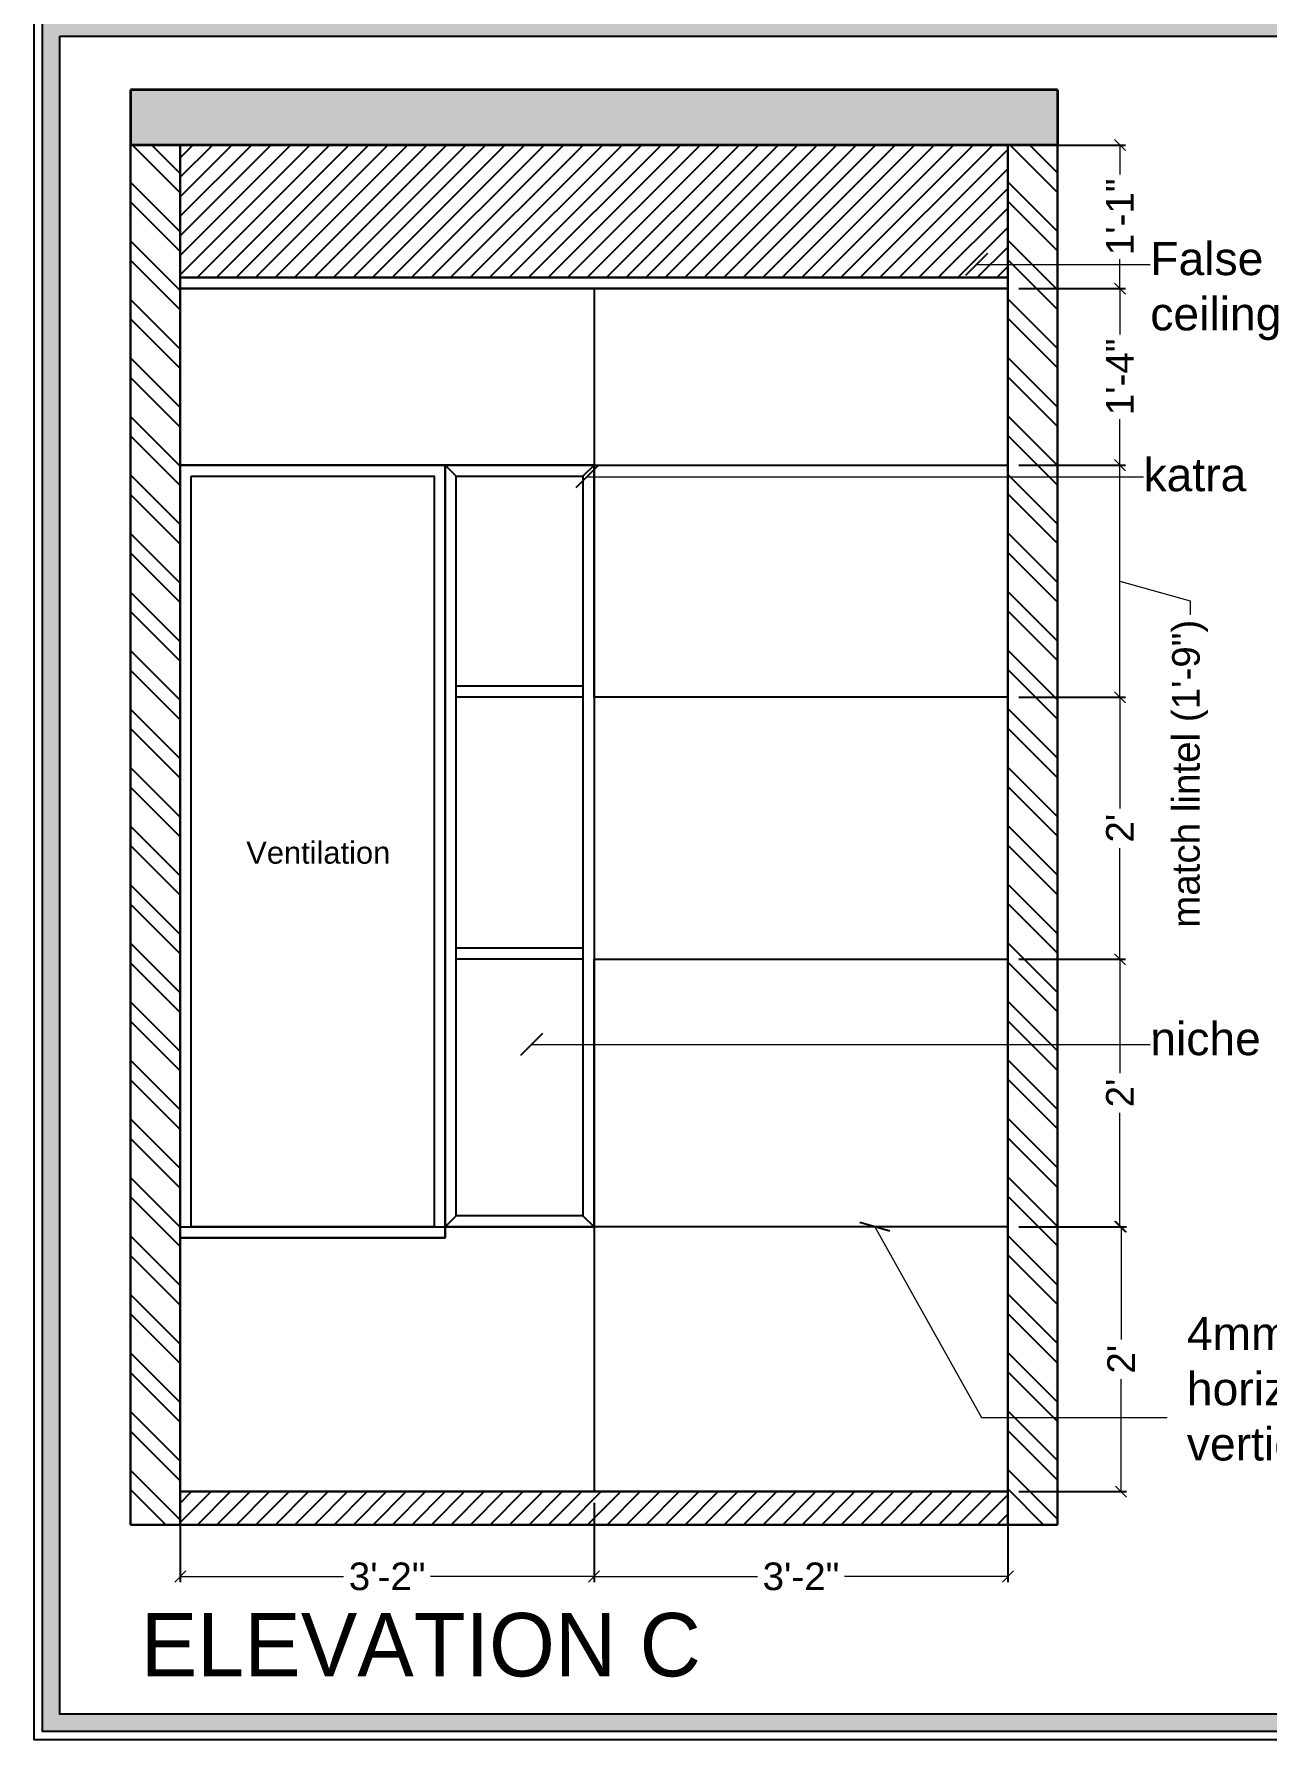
# Model space of a CAD drawing. Header units: millimetres. Extents: x 56222 to 3066687, y -650199 to -121287.
# Drawn here: x 150139 to 150250.8, y -184285.5 to -184131 of the extents above; entities that cross this region are included whole.
import ezdxf

# ---------------------------------------------------------------- set-up
doc = ezdxf.new("R2010")
doc.units = ezdxf.units.MM
doc.header["$MEASUREMENT"] = 0
doc.header["$PDMODE"] = 35
doc.layers.get('Defpoints').update_dxf_attribs({"color": 220})
doc.layers.add('AR HATCH-7', color=7, linetype='Continuous')
for name, color, linetype, lineweight in [('dim05', 1, 'Continuous', 13), ('Electrical', 84, 'Continuous', 30), ('Flooring', 253, 'Continuous', 30), ('LABALLING', 1, 'Continuous', 25), ('NAME PLATE', 7, 'Continuous', 25), ('sec. mark', 5, 'Continuous', 25), ('wall', 7, 'Continuous', 30), ('XX~SLAB ( BEAM )~ ( DIM )', 7, 'Continuous', 9)]:
    doc.layers.add(name, color=color, linetype=linetype, lineweight=lineweight)
doc.layers.add('hatch', color=253, linetype='Continuous', lineweight=0, transparency=0.4)
doc.styles.add('Aerial', font='arial.ttf')
doc.styles.add('Arial', font='arial.ttf')
doc.styles.add('DATE', font='swissc.ttf', dxfattribs={"height": 6.75})
doc.styles.get("Standard").update_dxf_attribs({"font": 'arial.ttf', "height": 6})
doc.dimstyles.new('ISO-25', dxfattribs={"dimtxt": 2.5, "dimasz": 1, "dimexe": 0.5, "dimexo": 1, "dimtad": 0, "dimdec": 1, "dimlunit": 4, "dimtxsty": 'Standard', "dimblk": 'OBLIQUE', "dimcen": 2.5, "dimclrd": 1, "dimclre": 1, "dimclrt": 5, "dimadec": 0, "dimazin": 0, "dimtfac": 1, "dimtdec": 1, "dimtmove": 0, "dimatfit": 3, "dimfxl": 1, "dimlwd": -1, "dimarcsym": 0})
doc.dimstyles.new('NEW ', dxfattribs={"dimtxt": 3, "dimasz": 2, "dimexe": 1, "dimexo": 1, "dimgap": 0.089996, "dimtad": 0, "dimtoh": 1, "dimzin": 3, "dimdsep": 46, "dimlunit": 4, "dimtxsty": 'Aerial', "dimblk": 'OBLIQUE', "dimcen": 0.089996, "dimdle": 1, "dimclrd": 252, "dimclre": 252, "dimclrt": 7, "dimadec": 0, "dimazin": 1, "dimtfac": 1, "dimtdec": 0, "dimtofl": 0, "dimtmove": 1, "dimatfit": 3, "dimldrblk": 'OBLIQUE', "dimfxl": 1, "dimtolj": 1, "dimtzin": 0, "dimlwd": 5, "dimlwe": 5, "dimarcsym": 0})

# ---------------------------------------------------------------- blocks, each defined once
blk = doc.blocks.new('_Oblique')
at = {"layer": 'wall', "color": 0, "lineweight": -2}
blk.add_line((-0.5, -0.5), (0.5, 0.5), dxfattribs=at)
blk = doc.blocks.new('*D1152')
at = {"layer": 'Defpoints', "color": 0, "lineweight": 25, "transparency": 16777216}
for p in [(150227.29, -184239.04), (150237.55, -184239.04), (150227.29, -184263.04)]:
    blk.add_point(p, dxfattribs=at)
at = {"layer": 'dim05', "color": 1, "linetype": 'Continuous', "lineweight": -2, "transparency": 16777216}
for p, q in [((150228.29, -184239.04), (150238.05, -184239.04)), ((150228.29, -184263.04), (150238.05, -184263.04))]:
    blk.add_line(p, q, dxfattribs=at)
at = {"layer": 'dim05', "color": 1, "linetype": 'Continuous', "transparency": 16777216}
for p, q in [((150237.55, -184239.04), (150237.55, -184249.25)), ((150237.55, -184263.04), (150237.55, -184252.84))]:
    blk.add_line(p, q, dxfattribs=at)
at = {"layer": 'dim05', "color": 1, "transparency": 16777216}
for p, rotation in [((150237.55, -184239.04), 90), ((150237.55, -184263.04), 270)]:
    blk.add_blockref('_Oblique', p, dxfattribs=dict(at, rotation=rotation))
at = {"layer": 'dim05', "color": 5, "lineweight": 25, "transparency": 16777216, "insert": (150237.55, -184251.04), "char_height": 2.5, "attachment_point": 5, "rotation": 90, "style": 'Arial'}
blk.add_mtext("2'", dxfattribs=at)
blk = doc.blocks.new('*D1153')
at = {"layer": 'Defpoints', "color": 0, "lineweight": 25, "transparency": 16777216}
for p in [(150227.29, -184214.8), (150237.44, -184214.8), (150227.29, -184239.04)]:
    blk.add_point(p, dxfattribs=at)
at = {"layer": 'dim05', "color": 1, "linetype": 'Continuous', "lineweight": -2, "transparency": 16777216}
for p, q in [((150228.29, -184214.8), (150237.94, -184214.8)), ((150228.29, -184239.04), (150237.94, -184239.04))]:
    blk.add_line(p, q, dxfattribs=at)
at = {"layer": 'dim05', "color": 1, "linetype": 'Continuous', "transparency": 16777216}
for p, q in [((150237.44, -184214.8), (150237.44, -184225.12)), ((150237.44, -184239.04), (150237.44, -184228.72))]:
    blk.add_line(p, q, dxfattribs=at)
at = {"layer": 'dim05', "color": 1, "transparency": 16777216}
for p, rotation in [((150237.44, -184214.8), 90), ((150237.44, -184239.04), 270)]:
    blk.add_blockref('_Oblique', p, dxfattribs=dict(at, rotation=rotation))
at = {"layer": 'dim05', "color": 5, "lineweight": 25, "transparency": 16777216, "insert": (150237.44, -184226.92), "char_height": 2.5, "attachment_point": 5, "rotation": 90, "style": 'Arial'}
blk.add_mtext("2'", dxfattribs=at)
blk = doc.blocks.new('*D1154')
at = {"layer": 'Defpoints', "color": 0, "lineweight": 25, "transparency": 16777216}
for p in [(150227.29, -184191.07), (150237.44, -184191.07), (150227.29, -184214.8)]:
    blk.add_point(p, dxfattribs=at)
at = {"layer": 'dim05', "color": 1, "linetype": 'Continuous', "lineweight": -2, "transparency": 16777216}
for p, q in [((150228.29, -184191.07), (150237.94, -184191.07)), ((150228.29, -184214.8), (150237.94, -184214.8))]:
    blk.add_line(p, q, dxfattribs=at)
at = {"layer": 'dim05', "color": 1, "linetype": 'Continuous', "transparency": 16777216}
for p, q in [((150237.44, -184191.07), (150237.44, -184201.14)), ((150237.44, -184214.8), (150237.44, -184204.73))]:
    blk.add_line(p, q, dxfattribs=at)
at = {"layer": 'dim05', "color": 1, "transparency": 16777216}
for p, rotation in [((150237.44, -184191.07), 90), ((150237.44, -184214.8), 270)]:
    blk.add_blockref('_Oblique', p, dxfattribs=dict(at, rotation=rotation))
at = {"layer": 'dim05', "color": 5, "lineweight": 25, "transparency": 16777216, "insert": (150237.44, -184202.93), "char_height": 2.5, "attachment_point": 5, "rotation": 90, "style": 'Arial'}
blk.add_mtext("2'", dxfattribs=at)
blk = doc.blocks.new('*D1155')
at = {"layer": 'Defpoints', "color": 0, "lineweight": 25, "transparency": 16777216}
for p in [(150227.29, -184170.04), (150237.44, -184170.04), (150227.29, -184191.07)]:
    blk.add_point(p, dxfattribs=at)
at = {"layer": 'dim05', "color": 1, "linetype": 'Continuous', "lineweight": -2, "transparency": 16777216}
for p, q in [((150228.29, -184170.04), (150237.94, -184170.04)), ((150228.29, -184191.07), (150237.94, -184191.07))]:
    blk.add_line(p, q, dxfattribs=at)
at = {"layer": 'dim05', "color": 1, "linetype": 'Continuous', "transparency": 16777216}
for p, q in [((150237.44, -184191.07), (150237.44, -184170.04)), ((150237.44, -184180.56), (150243.8, -184182.34)), ((150243.8, -184182.34), (150243.8, -184183.59))]:
    blk.add_line(p, q, dxfattribs=at)
at = {"layer": 'dim05', "color": 1, "transparency": 16777216}
for p, rotation in [((150237.44, -184170.04), 90), ((150237.44, -184191.07), 270)]:
    blk.add_blockref('_Oblique', p, dxfattribs=dict(at, rotation=rotation))
at = {"layer": 'dim05', "color": 5, "lineweight": 25, "transparency": 16777216, "insert": (150243.8, -184198), "char_height": 2.5, "attachment_point": 5, "rotation": 90, "style": 'Arial'}
blk.add_mtext('match lintel (1\'-9")', dxfattribs=at)
blk = doc.blocks.new('*D1156')
at = {"layer": 'Defpoints', "color": 0, "lineweight": 25, "transparency": 16777216}
for p in [(150227.29, -184154.04), (150237.44, -184154.04), (150227.29, -184170.04)]:
    blk.add_point(p, dxfattribs=at)
at = {"layer": 'dim05', "color": 1, "linetype": 'Continuous', "lineweight": -2, "transparency": 16777216}
for p, q in [((150228.29, -184154.04), (150237.94, -184154.04)), ((150228.29, -184170.04), (150237.94, -184170.04))]:
    blk.add_line(p, q, dxfattribs=at)
at = {"layer": 'dim05', "color": 1, "linetype": 'Continuous', "transparency": 16777216}
for p, q in [((150237.44, -184154.04), (150237.44, -184158.21)), ((150237.44, -184170.04), (150237.44, -184165.87))]:
    blk.add_line(p, q, dxfattribs=at)
at = {"layer": 'dim05', "color": 1, "transparency": 16777216}
for p, rotation in [((150237.44, -184154.04), 90), ((150237.44, -184170.04), 270)]:
    blk.add_blockref('_Oblique', p, dxfattribs=dict(at, rotation=rotation))
at = {"layer": 'dim05', "color": 5, "lineweight": 25, "transparency": 16777216, "insert": (150237.44, -184162.04), "char_height": 2.5, "attachment_point": 5, "rotation": 90, "style": 'Arial'}
blk.add_mtext('1\'-4"', dxfattribs=at)
blk = doc.blocks.new('*D1157')
at = {"layer": 'Defpoints', "color": 0, "lineweight": 25, "transparency": 16777216}
for p in [(150189.79, -184263.04), (150227.29, -184263.04), (150227.29, -184270.73)]:
    blk.add_point(p, dxfattribs=at)
at = {"layer": 'dim05', "color": 1, "linetype": 'Continuous', "lineweight": -2, "transparency": 16777216}
for p, q in [((150189.79, -184264.04), (150189.79, -184271.23)), ((150227.29, -184264.04), (150227.29, -184271.23))]:
    blk.add_line(p, q, dxfattribs=at)
at = {"layer": 'dim05', "color": 1, "linetype": 'Continuous', "transparency": 16777216}
for p, q in [((150189.79, -184270.73), (150204.59, -184270.73)), ((150227.29, -184270.73), (150212.48, -184270.73))]:
    blk.add_line(p, q, dxfattribs=at)
at = {"layer": 'dim05', "color": 1, "transparency": 16777216, "rotation": 180}
blk.add_blockref('_Oblique', (150189.79, -184270.73), dxfattribs=at)
at = {"layer": 'dim05', "color": 1, "transparency": 16777216}
blk.add_blockref('_Oblique', (150227.29, -184270.73), dxfattribs=at)
at = {"layer": 'dim05', "color": 5, "lineweight": 25, "transparency": 16777216, "insert": (150208.54, -184270.73), "char_height": 2.5, "attachment_point": 5, "style": 'Arial'}
blk.add_mtext('3\'-2"', dxfattribs=at)
blk = doc.blocks.new('*D1158')
at = {"layer": 'Defpoints', "color": 0, "lineweight": 25, "transparency": 16777216}
for p in [(150152.29, -184263.04), (150189.79, -184263.04), (150189.79, -184270.73)]:
    blk.add_point(p, dxfattribs=at)
at = {"layer": 'dim05', "color": 1, "linetype": 'Continuous', "lineweight": -2, "transparency": 16777216}
for p, q in [((150152.29, -184264.04), (150152.29, -184271.23)), ((150189.79, -184264.04), (150189.79, -184271.23))]:
    blk.add_line(p, q, dxfattribs=at)
at = {"layer": 'dim05', "color": 1, "linetype": 'Continuous', "transparency": 16777216}
for p, q in [((150152.29, -184270.73), (150167.09, -184270.73)), ((150189.79, -184270.73), (150174.98, -184270.73))]:
    blk.add_line(p, q, dxfattribs=at)
at = {"layer": 'dim05', "color": 1, "transparency": 16777216, "rotation": 180}
blk.add_blockref('_Oblique', (150152.29, -184270.73), dxfattribs=at)
at = {"layer": 'dim05', "color": 1, "transparency": 16777216}
blk.add_blockref('_Oblique', (150189.79, -184270.73), dxfattribs=at)
at = {"layer": 'dim05', "color": 5, "lineweight": 25, "transparency": 16777216, "insert": (150171.04, -184270.73), "char_height": 2.5, "attachment_point": 5, "style": 'Arial'}
blk.add_mtext('3\'-2"', dxfattribs=at)
blk = doc.blocks.new('*D1159')
at = {"layer": 'Defpoints', "color": 0, "lineweight": 25, "transparency": 16777216}
for p in [(150227.29, -184141.04), (150237.44, -184141.04), (150227.29, -184154.04)]:
    blk.add_point(p, dxfattribs=at)
at = {"layer": 'dim05', "color": 1, "linetype": 'Continuous', "lineweight": -2, "transparency": 16777216}
for p, q in [((150228.29, -184141.04), (150237.94, -184141.04)), ((150228.29, -184154.04), (150237.94, -184154.04))]:
    blk.add_line(p, q, dxfattribs=at)
at = {"layer": 'dim05', "color": 1, "linetype": 'Continuous', "transparency": 16777216}
for p, q in [((150237.44, -184141.04), (150237.44, -184143.71)), ((150237.44, -184154.04), (150237.44, -184151.37))]:
    blk.add_line(p, q, dxfattribs=at)
at = {"layer": 'dim05', "color": 1, "transparency": 16777216}
for p, rotation in [((150237.44, -184141.04), 90), ((150237.44, -184154.04), 270)]:
    blk.add_blockref('_Oblique', p, dxfattribs=dict(at, rotation=rotation))
at = {"layer": 'dim05', "color": 5, "lineweight": 25, "transparency": 16777216, "insert": (150237.44, -184147.54), "char_height": 2.5, "attachment_point": 5, "rotation": 90, "style": 'Arial'}
blk.add_mtext('1\'-1"', dxfattribs=at)

msp = doc.modelspace()

# ---------------------------------------------------------------- hatches: boundary and pattern name
at = {"layer": 'AR HATCH-7', "linetype": 'Continuous', "lineweight": 25, "transparency": 33554559}
h = msp.add_hatch(dxfattribs=at)
h.set_pattern_fill('ANSI31', color=9, scale=10)
h.set_pattern_definition([(45, (457.0231, -387.0131), (-0.8838834765, 0.8838834765), [])])
h.paths.add_polyline_path([(150227.287, -184266.042), (150227.287, -184263.042), (150189.787, -184263.042), (150152.287, -184263.042), (150152.287, -184266.042)])
at = {"layer": 'hatch', "linetype": 'Continuous', "lineweight": 25}
h = msp.add_hatch(dxfattribs=at)
h.set_pattern_fill('AR-CONC', color=256, scale=0.5)
h.set_pattern_definition([(50, (457.023, -387.013), (3.586300913, -0.313760675), [0.375, -4.125]), (355, (457.023, -387.013), (-0.69375667, 3.76096067), [0.3, -3.3]), (100.4514445, (457.322, -387.0393), (2.892544234, 3.447199955), [0.31870096, -3.50571056]), (46.1842, (457.023, -386.013), (5.33620665, -0.8275964), [0.5625, -6.1875]), (96.6356355, (457.468, -386.082), (4.67330973, 4.870593), [0.47805171, -5.2585688]), (351.184164, (457.023, -386.013), (4.67330973, 4.870593), [0.45, -4.95]), (21, (457.523, -386.263), (2.98453526, -2.013094453), [0.375, -4.125]), (326, (457.523, -386.263), (1.21657666, 3.625750225), [0.3, -3.3]), (71.4514447, (457.7718, -386.431), (4.201111884, 1.612655764), [0.31870095, -3.50571056]), (37.5, (457.0231, -387.0131), (0.0607992766, 1.664469269), [0, -3.26, 0, -3.35, 0, -3.3125]), (7.5, (457.023, -387.0131), (1.315347687, 1.97205856), [0, -1.91, 0, -3.185, 0, -1.2625]), (327.5, (455.9081, -387.0131), (2.669112181, -0.112774359), [0, -1.25, 0, -3.9, 0, -5.175]), (317.5, (455.408, -387.013), (2.915930847, 0.500524912), [0, -1.625, 0, -2.59, 0, -3.675])])
h.paths.add_polyline_path([(150147.787, -184136.042), (150147.787, -184141.042), (150231.787, -184141.042), (150231.787, -184136.042)])
h = msp.add_hatch(dxfattribs=at)
h.set_pattern_fill('ANSI32', color=256, scale=10, angle=90, style=0)
h.set_pattern_definition([(135, (457.023, -387.013), (-2.65165043, -2.65165043), []), (135, (457.023, -385.2453), (-2.65165043, -2.65165043), [])])
h.paths.add_polyline_path([(150147.787, -184266.042), (150152.287, -184266.042), (150152.287, -184141.042), (150147.787, -184141.042)])
h.paths.add_polyline_path([(150227.287, -184266.042), (150231.787, -184266.042), (150231.787, -184141.042), (150227.287, -184141.042)])
h = msp.add_hatch(dxfattribs=at)
h.set_pattern_fill('ANSI31', color=6, scale=10)
h.set_pattern_definition([(45, (232.0463, -120.647), (-0.8838834765, 0.8838834765), [])])
h.paths.add_polyline_path([(150227.287, -184141.042), (150152.287, -184141.042), (150152.287, -184153.042), (150227.287, -184153.042)])
at = {"layer": 'NAME PLATE', "true_color": 0xd39e00}
h = msp.add_hatch(color=42, dxfattribs=at)
h.paths.add_polyline_path([(150139.821, -184129.632), (150139.821, -184284.758), (150360.209, -184284.758), (150360.209, -184129.632)])
h.paths.add_polyline_path([(150141.368, -184131.179), (150358.663, -184131.179), (150358.663, -184283.211), (150141.368, -184283.211)], flags=16)

# ---------------------------------------------------------------- linework, layer by layer
at = {"color": 6, "lineweight": 30}
for p, q in [((150227.287, -184153.042), (150152.287, -184153.042)), ((150227.287, -184154.042), (150152.287, -184154.042))]:
    msp.add_line(p, q, dxfattribs=at)
at = {"layer": 'dim05', "color": 1, "lineweight": 35}
for p, q in [((150231.787, -184136.042), (150147.787, -184136.042)), ((150147.787, -184136.042), (150147.787, -184141.042)), ((150231.787, -184136.042), (150231.787, -184141.042)), ((150231.787, -184141.042), (150147.787, -184141.042))]:
    msp.add_line(p, q, dxfattribs=at)
at = {"layer": 'Flooring', "ltscale": 4}
msp.add_line((150227.287, -184263.042), (150152.287, -184263.042), dxfattribs=at)
at = {"layer": 'NAME PLATE', "color": 42, "true_color": 0xd39e00}
for points in [[(150139.048, -184128.859), (150360.983, -184128.859), (150360.983, -184285.532), (150139.048, -184285.532)], [(150139.821, -184129.632), (150360.209, -184129.632), (150360.209, -184284.758), (150139.821, -184284.758)], [(150141.368, -184131.179), (150358.663, -184131.179), (150358.663, -184283.211), (150141.368, -184283.211)]]:
    msp.add_lwpolyline(points, close=True, dxfattribs=at)
at = {"layer": 'wall', "lineweight": 30}
for p, q in [((150147.787, -184266.042), (150147.787, -184141.042)), ((150152.287, -184266.042), (150152.287, -184141.042)), ((150227.287, -184266.042), (150227.287, -184141.042)), ((150231.787, -184266.042), (150231.787, -184141.042)), ((150231.787, -184266.042), (150147.787, -184266.042))]:
    msp.add_line(p, q, dxfattribs=at)
msp.add_lwpolyline([(150152.287, -184170.042), (150176.287, -184170.042), (150176.287, -184240.042), (150152.287, -184240.042)], close=True, dxfattribs=at)
at = {"layer": 'wall', "lineweight": 25}
msp.add_lwpolyline([(150153.287, -184171.042), (150175.287, -184171.042), (150175.287, -184239.042), (150153.287, -184239.042)], close=True, dxfattribs=at)
at = {"layer": 'XX~SLAB ( BEAM )~ ( DIM )', "color": 27, "lineweight": 25, "true_color": 0x7d5120}
for p, q in [((150177.287, -184171.042), (150176.287, -184170.042)), ((150177.287, -184171.042), (150188.787, -184171.042)), ((150177.287, -184238.042), (150177.287, -184171.042)), ((150188.787, -184171.042), (150189.787, -184170.042)), ((150188.787, -184171.042), (150188.787, -184238.042)), ((150188.787, -184190.068), (150177.287, -184190.068)), ((150188.787, -184191.068), (150177.287, -184191.068)), ((150188.787, -184213.798), (150177.287, -184213.798)), ((150188.787, -184214.798), (150177.287, -184214.798)), ((150177.287, -184238.042), (150176.287, -184239.042)), ((150188.787, -184238.042), (150177.287, -184238.042)), ((150188.787, -184238.042), (150189.787, -184239.042))]:
    msp.add_line(p, q, dxfattribs=at)
for points in [[(150152.287, -184170.042), (150152.287, -184154.042), (150189.787, -184154.042), (150189.787, -184170.042)], [(150227.287, -184170.042), (150227.287, -184154.042), (150189.787, -184154.042), (150189.787, -184170.042)], [(150176.287, -184170.042), (150189.787, -184170.042), (150189.787, -184239.042), (150176.287, -184239.042)], [(150227.287, -184170.042), (150227.287, -184191.068), (150189.787, -184191.068), (150189.787, -184170.042)], [(150227.287, -184214.798), (150227.287, -184191.068), (150189.787, -184191.068), (150189.787, -184214.798)], [(150227.287, -184214.798), (150227.287, -184239.042), (150189.787, -184239.042), (150189.787, -184214.798)], [(150227.287, -184263.042), (150227.287, -184239.042), (150189.787, -184239.042), (150189.787, -184263.042)]]:
    msp.add_lwpolyline(points, close=True, dxfattribs=at)
for points in [[(150189.787, -184191.068), (150189.787, -184214.798)], [(150152.287, -184215.798), (150152.287, -184215.798), (150152.287, -184192.176)], [(150152.287, -184215.798), (150152.287, -184215.798), (150152.287, -184239.042), (150189.787, -184239.042), (150189.787, -184214.798)]]:
    msp.add_lwpolyline(points, dxfattribs=at)

# ---------------------------------------------------------------- texts
at = {"layer": 'Electrical', "color": 240, "true_color": 0xed1f24, "transparency": 33554687}
msp.add_text('Ventilation', height=2, dxfattribs=at).set_placement((150158.274, -184206.146))
at = {"layer": 'LABALLING', "lineweight": 5, "ltscale": 4, "char_height": 3, "attachment_point": 1}
for s, insert, width in [('False ceiling', (150240.197, -184149.822), 9.22522), ('katra', (150239.583, -184169.397), 9.22522), ('niche', (150240.197, -184220.496), 9.22522), ('4mm groove in horizontal and verticle joints', (150243.51, -184247.216, 0.5), 34.35798)]:
    msp.add_mtext(s, dxfattribs=dict(at, insert=insert, width=width))
at = {"layer": 'sec. mark', "lineweight": 20, "insert": (150143.977, -184274.035), "char_height": 5.74001, "attachment_point": 1, "style": 'DATE'}
msp.add_mtext_dynamic_manual_height_columns('\\pxqc;{\\fCentury Gothic|b0|i0|c0|p34;\\C5;ELEVATION C}', width=60.21435, gutter_width=1, heights=[0], dxfattribs=at)

# ---------------------------------------------------------------- dimensions: what is measured, and where the dimension line sits
at = {"layer": 'dim05', "color": 27, "lineweight": 25, "true_color": 0x7d5120}
for base, p1, p2, picture, middle in [((150237.444, -184141.042), (150227.287, -184154.042), (150227.287, -184141.042), '*D1159', (150237.444, -184147.542)), ((150237.444, -184154.042), (150227.287, -184170.042), (150227.287, -184154.042), '*D1156', (150237.444, -184162.042)), ((150237.444, -184191.068), (150227.287, -184214.798), (150227.287, -184191.068), '*D1154', (150237.444, -184202.933)), ((150237.444, -184214.798), (150227.287, -184239.042), (150227.287, -184214.798), '*D1153', (150237.444, -184226.92)), ((150237.548, -184239.042), (150227.287, -184263.042), (150227.287, -184239.042), '*D1152', (150237.548, -184251.042))]:
    dim = msp.add_linear_dim(base=base, p1=p1, p2=p2, angle=90, dimstyle='ISO-25', override={"dimdec": 0, "dimtxsty": 'Arial', "dimtmove": 1}, dxfattribs=at)
    dim.commit()
    dim.dimension.update_dxf_attribs({"geometry": picture, "text_midpoint": middle})
dim = msp.add_linear_dim(base=(150237.444, -184170.042), p1=(150227.287, -184191.068), p2=(150227.287, -184170.042), angle=90, text='match lintel (<>)', dimstyle='ISO-25', override={"dimdec": 0, "dimtxsty": 'Arial', "dimtmove": 1}, dxfattribs=at)
dim.commit()
dim.dimension.update_dxf_attribs({"geometry": '*D1155', "text_midpoint": (150243.798, -184184.217), "dimtype": 160})
for base, p1, p2, picture, middle in [((150189.786813529, -184270.732005223), (150152.286813529, -184263.04222573), (150189.786813529, -184263.04222573), '*D1158', (150171.036813529, -184270.732005223)), ((150227.286813529, -184270.732005223), (150189.786813529, -184263.04222573), (150227.286813529, -184263.04222573), '*D1157', (150208.536813529, -184270.732005223))]:
    dim = msp.add_linear_dim(base=base, p1=p1, p2=p2, dimstyle='ISO-25', override={"dimdec": 0, "dimtxsty": 'Arial', "dimtmove": 1}, dxfattribs=at)
    dim.commit()
    dim.dimension.update_dxf_attribs({"geometry": picture, "text_midpoint": middle})

# ---------------------------------------------------------------- leaders
at = {"layer": 'LABALLING', "lineweight": 5, "ltscale": 2}
for points in [[(150224.456, -184151.862), (150240.197, -184151.862)], [(150189.138, -184171.1), (150239.583, -184171.1)], [(150184.121, -184222.535), (150240.197, -184222.535)], [(150215.225, -184239.042), (150224.886, -184256.332), (150241.713, -184256.313)]]:
    msp.add_leader(points, dimstyle='NEW ', override={"dimexe": 7, "dimexo": 7, "dimclrd": 1, "dimfxl": 200, "dimfxlon": 1, "dimarcsym": 2}, dxfattribs=at)

doc.saveas('drawing.dxf')
